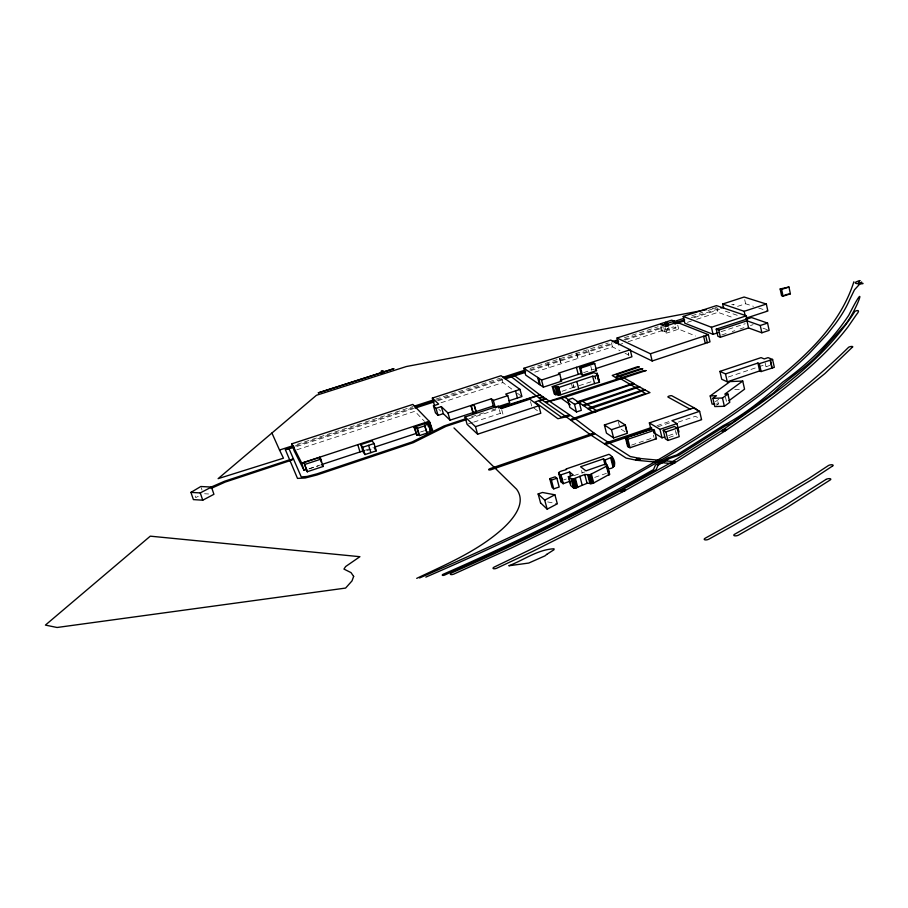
<?xml version="1.0" encoding="UTF-8"?>
<svg xmlns="http://www.w3.org/2000/svg" width="908" height="908" viewBox="0 0 908 908"><rect width="100%" height="100%" fill="white"/><g stroke="black" fill="none" stroke-linecap="round" stroke-linejoin="round"><path stroke-width="0.68" stroke-dasharray="4.54 3.41" d="M716.594 405.252L718.387 403.935L717.433 399.826M715.413 401.711L718.727 399.293M198.25 496.301L195.742 497.618L194.914 495.223M562.052 391.269L574.083 387.092L573.288 384.663M733.108 305.02L734.163 304.396L731.735 304.543M594.706 477.392L606.374 473.363M563.63 479.935L566.251 479.038M668.56 435.602L676.381 432.934M574.117 475.588L584.707 471.978M657.744 426.862L670.978 422.39M678.276 422.118L695.426 416.295L701.6 419.7M631.571 445.102L653.976 437.486L653.385 435.08M669.037 437.508L676.494 434.977L675.325 430.12M656.983 425.659L670.388 421.13M628.302 352.837L628.79 355.198L628.211 352.871M728.341 377.013L757.488 367.229M758.816 366.775L762.788 365.447L765.977 366.764L769.768 365.493M468.834 418.815L497.028 409.485M675.904 327.958L673.282 326.914L666.778 329.059L669.389 330.103L675.904 327.958L675.268 325.234M721.088 331.681L745.23 323.736M309.378 468.619L320.036 465.1M365.379 450.175L373.449 447.519M420.495 432.026L424.524 430.698M308.902 468.948L318.118 465.918M366.843 450.64L373.063 448.586M471.649 416.783L486.45 411.891M491.841 410.11L495.87 408.782M721.781 334.984L727.002 333.259M732.223 331.545L734.833 330.682M740.054 328.957L743.97 327.663M750.496 325.518L753.107 324.655M573.073 384.867L574.072 387.307L591.414 381.678L590.711 379.204M468.426 423.877L472.41 422.56M473.738 422.118L500.342 413.356L502.385 415.058M618.745 344.79L622.74 343.485M628.064 341.749L661.33 330.864L666.665 333.1L678.696 329.15L695.653 336.028M661.217 326.505L662.182 330.557L665.485 329.479L668.05 330.535L667.403 327.822M662.182 330.557L664.747 331.624L668.05 330.535M583.617 372.632L594.354 369.102M297.041 444.353L412.913 406.614M435.817 399.157L480.275 384.674M481.626 384.232L500.49 378.091M530.124 368.432L608.269 342.986M624.443 337.719L658.118 326.755M691.805 315.78L702.588 312.273M707.968 310.513L716.06 307.88L710.499 308.936M296.803 449.823L414.877 411.29L424.501 421.403M441.05 402.743L502.919 382.563L511.862 389.146M534.789 372.155L578.158 358.365L576.762 352.928M576.739 354.086L577.794 358.172L612.435 346.856L620.028 350.692M687.447 322.317L691.431 321.023M696.742 319.287L717.978 312.352L733.596 317.834M737.568 306.382L745.616 303.76L753.47 306.314M295.055 446.032L413.787 407.567M436.725 400.144L501.488 379.158M529.784 369.987L613.263 342.94M624.023 339.444L663.067 326.801M691.351 317.641L718.273 308.913M296.746 446.464L413.707 408.555M437.906 400.712L502.43 379.794M530.726 370.623L613.025 343.95M625.169 340.012L662.954 327.765M693.984 317.709L719.613 309.401M734.754 389.532L741.757 389.26M715.879 404.015L718.387 403.935M204.595 493.748L208.59 493.986M547.649 501.92L557.33 503.804M758.702 308.016L766.556 310.581M725.435 311.206L739.384 316.075M762.981 328.174L767.918 329.922M549.034 367.513L547.592 362.065M625.079 353.257L628.881 355.176M589.485 354.336L588.1 348.899M621.231 429.28L627.087 433.082M517.447 393.266L521.918 396.558M534.074 408.203L537.445 410.734M438.859 409.338L440.675 411.108M201.224 487.698L202.041 490.093M501.727 409.758L503.418 415.909M499.332 409.69L500.342 413.356M501.795 378.454L502.919 382.563M530.51 401.62L531.838 406.523M559.793 358.444L561.212 363.892M559.442 358.24L560.86 363.688M581.551 470.446L582.198 472.932M573.459 384.674L574.072 387.307M571.552 384.197L572.494 387.818M595.239 376.479L595.852 378.897M595.035 376.559L595.648 378.976M594.661 376.321L595.285 378.738M590.824 366.31L591.732 369.84M618.348 421.743L620.062 428.519M611.413 342.793L612.435 346.856M665.36 327.64L666.665 333.1M663.771 327.538L664.747 331.624M660.366 326.801L661.33 330.864M668.742 327.391L669.389 330.103M677.731 325.064L678.696 329.15M725.424 396.887L726.684 402.369M716.753 306.961L717.978 312.352M744.719 299.719L745.616 303.76M765.115 362.837L765.977 366.764"/><path stroke-width="1.36" d="M853.872 281.786C838.152 331.102 795.737 365.027 756.319 395.57C652.92 471.207 536.583 526.935 419.564 577.965M607.361 468.721C618.212 469.481 615.454 457.689 608.984 454.306L565.99 469.016L566.569 469.481C564.674 470.492 554.345 471.706 560.781 474.975L563.108 483.692L561.03 474.827L569.543 471.933L573.345 475.1L568.351 476.723L570.678 485.508L573.606 488.016L575.479 488.061L587.056 483.317L593.049 483.317L609.654 474.203L607.259 465.191L605.647 463.988L585.932 470.866L580.575 466.735L603.491 458.858L605.125 460.027L606.396 464.998M568.351 476.723L572.38 479.31L584.741 474.498L589.962 474.714L606.487 466.258L607.259 465.191M540.566 502.884L538.138 493.952L542.462 492.476L554.901 494.803L557.33 503.804L547.183 509.161L540.566 502.862M538.138 493.986L544.721 500.126L547.183 509.161M605.125 460.027L612.412 456.894M861.613 282.013L854.462 289.822L849.672 299.663A769.836 170.102 -18.5 0 1 835.156 324.099L827.154 334.269L808.96 353.757A860.239 184.63 -18.9 0 1 777.1 381.893C739.623 411.891 699.205 437.962 657.732 462.059L637.791 473.443C569.1 511.851 498.049 545.867 425.841 577.113M190.918 492.386L200.816 486.506L211.462 487.063L213.925 494.293L202.745 500.195L193.404 499.604L190.918 492.386L200.259 492.919L211.462 487.063M728.92 400.723L744.56 389.157L742.733 381.054L730.111 381.576L710.204 395.945L712.11 404.128L714.619 404.049M710.204 395.945L716.48 395.718L712.894 398.328L714.812 406.568L724.368 406.285L729.782 402.278L727.898 394.038L724.788 394.14L742.733 381.054M712.894 398.328L722.462 398.01L727.898 394.038M722.325 430.222C770.824 396.433 822.784 362.144 855.007 311.217C858.968 309.617 859.865 310.672 856.278 314.86L848.197 326.608C824.055 358.183 792.139 382.665 760.734 406.534L726.162 430.267L674.871 462.762M561.666 480.684L560.803 481.592L563.108 483.692M560.032 394.378C557.024 399.1 553.63 386.433 558.114 387.08L560.645 394.787L594.592 383.596L592.618 376.23C596.624 377.331 599.166 372.916 595.807 373.426L593.741 372.7L552.291 386.581L554.209 393.845L555.446 394.662C560.622 396.092 557.399 383.562 553.528 387.375L552.291 386.581M722.393 430.176L671.194 462.512M624.738 490.763L674.723 462.853M621.356 490.275L671.352 462.422M211.065 488.459L225.184 482.08L291.888 460.061L293.488 459.017L292.819 458.881L289.811 460.208L297.495 478.403L305.236 477.994L316.892 474.998L413.356 442.661L446.01 426.363L466.156 419.7M544.721 500.126L554.901 494.803M621.469 490.218C565.911 519.739 509.524 547.751 451.798 572.812A2.656 0.953 -16.8 0 0 450.561 574.446A2.656 0.953 -16.8 0 0 453.966 574.038L511.181 548.114L553.142 527.775L624.625 490.819M555.923 388.113L557.728 387.183L559.646 394.492L558.987 394.435M211.416 486.949L224.548 481.24L289.629 459.766L285.362 449.664L293.704 446.475M416.715 578.362C446.361 564.299 477.449 551.167 502.249 529.08C512.487 519.751 527.037 503.361 516.618 489.23L453.977 427.94M674.303 321.171L671.682 320.161L665.178 322.295L667.777 323.316L674.303 321.171L674.95 323.884M628.381 446.974L630.016 447.735L656.45 438.746L654.373 430.279L651.899 429.053L625.487 437.996L627.61 446.452L628.381 446.974L626.259 438.519L625.487 437.996M626.259 438.519L627.882 439.256L630.016 447.735M653.771 432.696L662.034 437.826L664.645 436.941M549.737 478.664L551.394 480.116L556.854 478.255L559.203 487.006L553.744 488.867L552.087 487.392L549.737 478.664L555.185 476.814L556.854 478.255M569.429 481.467L563.414 483.589M604.388 424.978L611.504 429.7L625.328 425.023L627.394 433.275L613.604 437.951L606.465 433.116L604.388 424.978L618.008 420.381L625.328 425.023M677.935 427.736L701.6 419.7L699.625 411.313L671.965 420.676L676.959 423.582L678.991 432.049M651.138 429.109L607.463 443.876A2.247 0.681 -14.2 0 1 604.694 444.08L590.495 434.796L565.877 416.545M627.882 439.256L654.373 430.279M699.625 411.313L693.462 407.998L649.368 422.901L659.957 429.348L676.959 423.582M663.226 430.267L674.44 426.476L677.175 428.111L679.229 436.646L667.982 440.471L665.303 438.78L663.226 430.267L665.893 431.924L667.982 440.471M665.893 431.924L677.175 428.111M727.297 381.825L759.644 370.941L761.12 371.565L774.32 367.343L772.595 359.443L768.043 357.639L764.252 358.91L761.063 357.627L719.919 371.395L721.712 379.238L727.297 381.825L725.492 373.914L719.919 371.395M651.626 427.475L606.056 442.877A2.247 0.681 -14.2 0 0 604.694 444.08L626.1 458.075L636.383 460.231M655.292 438.337L656.45 438.746M630.186 349.739L610.732 340.069L523.882 368.285L525.721 375.118L543.393 387.149L561.621 381.167L559.771 374.073L558.409 373.211L630.186 349.739L631.923 356.787L595.693 368.671M540.328 385.06L538.535 377.978L523.882 368.285M725.492 373.914L757.896 363.052L759.372 363.654L772.595 359.443M538.535 377.978L541.509 380.043L543.393 387.149M628.654 349.591L652.171 360.975L709.999 341.851L708.354 334.666L677.084 322.329L665.042 326.267L659.719 324.099L617.065 338.014L618.745 344.79M577.079 401.915L633.035 383.392L649.958 392.608L573.629 419.587A2.088 0.59 -14.6 0 1 571.109 419.78A2.088 0.59 -14.6 0 1 572.471 418.701L645.509 393.482L620.357 378.591L623.104 377.512L634.17 383.653L578.067 402.766M576.478 411.96L581.324 410.348L579.338 402.687L572.607 398.237L567.852 399.815L569.827 407.374L576.478 411.96L574.492 404.298L567.852 399.815M617.065 338.014L650.423 353.768L708.354 334.666M501.057 408.157L539.988 394.946L514.132 375.356L511.034 376.525L536.322 395.933L565.854 416.534M477.608 434.206L540.805 413.265L538.796 405.751L529.852 399.168L501.386 408.532L498.322 406.035L465.01 416.976L467.087 424.308L477.608 434.206L475.486 426.669L465.01 416.976M574.492 404.298L579.338 402.687M430.698 430.744L428.587 423.48L427.407 423.071L428.406 424.093L424.626 425.341L427.157 433.048L419.575 435.545L418.781 434.671L416.897 435.295L414.003 427.18L429.643 422.038L432.56 430.12L430.698 430.744L430.12 430.12M414.003 427.18L414.763 428.031L416.647 427.407L417.442 428.27L419.575 435.545M428.587 423.48L430.449 422.867M417.442 428.27L425.023 425.761M716.242 329.139L718.75 330.092L746.989 320.808L760.257 325.495L767.566 323.089L769.144 330.364L761.857 332.782L748.578 327.947L720.385 337.254L717.865 336.266L716.242 329.139L751.529 317.55L767.566 323.089M508.889 400.848L521.918 396.558L519.989 389.407L501.046 375.719L432.344 398.079L434.319 404.945M472.989 413.004L476.45 412.311L472.989 413.004L470.968 405.819L474.067 404.809L476.45 412.311M747.125 319.321L746.353 315.802L716.446 305.61L683.202 316.438L684.791 323.191L713.052 334.337L718.41 332.566M430.199 424.876L429.144 421.255L412.856 404.412L291.911 443.774L294.124 450.697L304.044 470.367L306.711 469.493M321.364 464.669L364.04 450.618M374.788 447.076L416.466 433.354M496.642 407.159L509.729 402.857L507.765 395.661L505.699 394.095L519.989 389.407M558.114 387.08L558.726 387.478L592.618 376.23M466.269 418.565L443.955 426L412.107 441.946L317.017 473.828L307.086 476.45L301.252 476.927L288.937 448.507L285.362 449.664L294.056 447.326M498.571 407.885L539.919 394.753L574.991 418.509L594.513 433.434L630.243 456.508L640.004 458.483A2.361 0.749 -13.8 0 1 638.653 460.016A2.361 0.749 -13.8 0 1 635.986 459.63A2.361 0.749 -13.8 0 1 639.765 458.449L674.633 461.707M307.245 471.717L323.112 466.485L320.808 459.176L319.775 457.337L303.942 462.524L307.245 471.717L303.942 462.524M424.626 425.341L426.749 432.617L430.517 431.368L428.009 422.878M364.993 454.579L376.275 450.856L374.062 443.535L372.11 440.913L360.873 444.591L363.098 451.866L364.993 454.579L362.757 447.247L360.873 444.591M475.486 426.669L538.796 405.751M666.427 323.747L663.124 324.826L660.57 323.793L663.873 322.715L666.427 323.747L667.074 326.46M723.551 308.073L722.643 304.021L744.174 311.308L766.352 304.044L767.862 311.001L745.718 318.277M541.509 380.043L559.771 374.073M433.445 405.808L435.465 412.811L438.053 415.376L443.32 413.651L450.039 420.166L493.339 405.944L495.337 407.59L493.35 400.394L491.364 398.782L447.984 412.981L441.299 406.602L436.01 408.328L433.445 405.808L438.655 404.105L432.344 398.079M470.968 405.819L474.43 405.127M683.202 316.438L711.429 327.266L746.353 315.802M291.911 443.774L301.728 463.08L429.144 421.255M493.35 400.394L507.765 395.661M560.259 380.293L580.938 373.506M304.906 464.397L320.808 459.176M362.757 447.247L374.062 443.535M582.493 375.22L596.522 370.623L594.717 363.529L593.571 362.871L579.531 367.434L581.358 374.516L582.493 375.22L580.677 368.126L579.531 367.434M722.643 304.021L744.117 297.029L766.352 304.044M271.923 433.025L279.528 450.05L293 445.669M414.264 406.171L433.116 400.031M503.18 377.217L524.733 370.192M612.31 341.669L617.701 339.921M672.942 321.92L683.724 318.413M780.142 288.971L788.95 287.019L790.391 293.806L783.082 296.201L781.595 295.747L780.142 288.971L781.629 289.402L788.95 287.019M580.677 368.126L594.717 363.529M415.138 407.136L434.024 401.018M504.19 378.284L525.743 371.293M614.602 342.509L618.643 341.192M673.838 323.305L684.609 319.82M720.963 308.039L723.653 307.165M415.047 408.123L433.865 402.017M505.12 378.931L525.323 372.382M615.726 343.076L618.427 342.202M675.087 323.827L684.541 320.762M594.592 383.596L599.496 382.245L597.271 373.29M706.333 309.73L406.353 366.526L316.449 395.275L218.113 478.652L283.455 458.188L279.528 450.05M784.955 294.839L790.391 293.806M557.728 387.183L556.15 386.831M636.633 460.265L671.432 463.568M690.545 409.406L668.038 397.091A2.122 0.59 -13.5 0 1 669.219 396.036A2.122 0.59 -13.5 0 1 671.886 395.797L695.778 408.725L698.127 410.722M595.376 369.942L596.522 370.623M568.919 400.008L564.061 396.773L560.679 397.886L570.258 404.775M598.781 381.405L599.496 382.245M431.743 429.28L432.56 430.12M374.312 448.177L376.275 450.856M322.068 464.612L323.112 466.485M200.259 492.919L202.745 500.195M301.728 463.08L304.044 470.367M319.775 457.337L321.307 462.183M357.775 444.682L359.999 451.946M368.637 445.317L370.861 452.638M416.647 427.407L418.781 434.671M414.763 428.031L416.897 435.295M429.643 422.038L431.391 428.065M427.407 423.071L428.462 426.692M436.01 408.328L438.053 415.376M447.984 412.981L450.039 420.166M441.299 406.602L443.32 413.651M474.067 404.809L476.076 411.982M471.331 406.148L473.352 413.333M491.364 398.782L493.339 405.944M515.517 390.871L517.458 398.022M551.394 480.116L553.744 488.867M537.661 377.41L539.42 384.481M559.192 473.567L560.849 479.764M558.556 472.648L560.962 481.819M573.947 479.049L576.296 487.891M573.141 479.22L575.479 488.061M572.38 479.31L574.73 488.152M571.734 479.288L574.072 488.129M569.543 471.933L570.53 475.667M571.268 479.174L573.606 488.016M568.658 476.621L570.723 484.202M558.726 387.478L560.645 394.787M579.837 476.189L582.153 485.02M555.821 386.626L557.739 393.913M553.528 387.375L555.446 394.662M575.422 478.482L577.749 487.324M574.73 478.788L577.068 487.63M589.962 474.714L592.266 483.578M589.144 474.895L591.449 483.76M588.373 474.986L590.677 483.839M587.714 474.975L590.03 483.828M584.741 474.498L587.056 483.317M591.414 474.158L593.73 483.011M590.733 474.464L593.049 483.317M603.491 458.858L605.08 465.055M576.432 367.32L578.248 374.391M576.83 381.53L578.725 388.828M611.958 457.507L614.183 466.201M611.425 457.825L613.638 466.519M610.732 458.12L612.957 466.814M607.293 465.668L609.552 474.464M606.987 465.963L609.245 474.771M606.487 466.258L608.757 475.066M597.055 373.233L599.303 381.95M611.504 429.7L613.604 437.951M596.976 373.71L599.223 382.325M596.931 374.13L598.542 380.509M612.298 457.189L614.523 465.872M625.022 424.842L626.747 431.709M626.599 438.394L628.733 446.861M653.567 429.768L654.452 433.4M649.368 422.901L651.115 430.029M659.957 429.348L662.034 437.826M650.423 353.768L652.171 360.975M665.246 322.272L666.211 326.324M667.777 323.316L668.413 326.029M703.621 336.232L705.278 343.417M711.429 327.266L713.052 334.337M722.462 398.01L724.368 406.285M705.698 335.551L707.355 342.725M718.75 330.092L720.385 337.254M759.372 363.654L761.12 371.565M757.896 363.052L759.644 370.941M746.989 320.808L748.578 327.947M744.174 311.308L745.207 315.961M770.438 360.17L772.163 368.069M770.143 360.045L771.868 367.944M760.257 325.495L761.857 332.782M781.629 289.402L783.082 296.201M859.819 280.595L858.31 282.728C874.063 284.034 844.485 285.044 859.819 280.595M393.731 368.716L318.345 392.835L393.731 368.716M384.334 371.724C379.85 375.356 380.134 367.978 384.334 371.724M353.655 576.398L352.009 580.904L345.585 588.078L57.079 627.485L45.4 625.101L150.285 536.163L359.909 556.695L345.642 566.535L343.95 569.089L351.021 572.607L353.655 576.398M658.096 465.168L656.121 469.652L620.107 489.991L579.554 511.147L529.239 536.242L444.659 575.059A1.771 0.636 -16.9 0 1 442.412 575.309A1.771 0.636 -16.9 0 1 443.286 574.219C514.995 542.791 585.512 508.446 653.499 469.584L655.394 465.18L667.584 458.063L676.766 454.919L723.279 425.591C745.162 414.241 764.309 398.192 782.787 382.03C808.177 363.813 831.41 341.453 848.742 315.303C870.443 272.559 855.62 314.009 843.668 326.403L820.389 352.247C806.52 367.774 788.099 377.989 773.786 392.801L731.882 422.935L725.594 425.75L678.923 455.237L669.582 458.461L658.096 465.168M645.179 389.997L590.665 408.645A2.066 0.568 -14.4 0 1 588.134 408.872A2.066 0.568 -14.4 0 1 589.394 407.828L642.489 390.043L645.179 389.997M639.629 386.797L584.945 405.467L583.208 405.49L578.18 401.904L581.994 400.871L596.715 410.836A2.077 0.579 -14.4 0 1 595.41 411.903A2.077 0.579 -14.4 0 1 592.867 412.119L583.118 405.286L636.962 386.853L639.629 386.797M645.94 370.6L563.13 397.863L545.538 402.358L643.386 370.668L645.94 370.6M642.637 368.796L617.02 377.399L615.363 377.433L612.219 375.447L636.86 366.934L639.345 366.877L616.373 374.641C631.094 379.623 612.435 381.008 616.577 376.479L640.129 368.841L642.637 368.796M542.893 396.944L539.148 397.761L542.893 396.944M545.629 398.85L539.193 401.291L561.371 417.181L567.057 415.501A2.066 0.579 -14.7 0 1 569.645 415.228A2.066 0.579 -14.7 0 1 568.476 416.273L557.909 418.713L535.016 402.108L543.245 398.862L545.629 398.85M852.578 346.981L824.907 373.574L788.916 402.471L770.438 416.341L744.117 434.285L710.294 455.85L683.735 471.967L608.474 513.247L532.553 551.462L496.88 568.147A2.679 0.976 -16.1 0 1 493.35 568.635A2.679 0.976 -16.1 0 1 494.338 567.023C619.154 506.641 748.487 445.658 848.549 347.344A2.168 0.579 -11.5 0 1 851.261 346.47A2.168 0.579 -11.5 0 1 852.578 346.981M546.741 554.379L544.959 555.866L528.762 563.051L508.798 565.775C523.587 560.191 537.752 549.442 554.016 548.795L554.028 549.715L546.741 554.379M832.602 465.974L813.046 478.891L757.351 512.18L708.887 539.148A2.837 1.067 -12.7 0 1 704.96 539.84A2.837 1.067 -12.7 0 1 705.119 538.262L753.368 511.499L808.915 478.391L828.3 465.622A2.69 0.919 -11 0 1 832 464.771A2.69 0.919 -11 0 1 832.602 465.974M825.951 479.469L782.9 506.834L734.64 534.233A2.86 1.078 -12.2 0 0 734.595 535.799A2.86 1.078 -12.2 0 0 738.567 535.084L786.964 507.527L830.241 479.935A2.758 0.965 -10.9 0 0 829.753 478.641A2.758 0.965 -10.9 0 0 825.951 479.469M591.789 433.649L490.207 468.596A2.213 0.658 -15.7 0 0 488.72 469.822A2.213 0.658 -15.7 0 0 491.353 469.629L593.208 434.569A2.179 0.647 -14.4 0 0 594.502 433.422A2.179 0.647 -14.4 0 0 591.789 433.649M661.512 462.535A2.406 0.772 -13.5 0 0 664.94 461.06A2.406 0.772 -13.5 0 0 661.319 461.196A2.406 0.772 -13.5 0 0 661.512 462.535M671.943 463.591A2.429 0.783 -13.3 0 0 675.404 462.104A2.429 0.783 -13.3 0 0 671.75 462.229A2.429 0.783 -13.3 0 0 671.943 463.591M722.643 431.107A2.361 0.726 -12.7 0 0 726.479 429.972A2.361 0.726 -12.7 0 0 723.608 429.654A2.361 0.726 -12.7 0 0 722.643 431.107M621.685 491.534A2.486 0.829 -14 0 0 625.464 490.059A2.486 0.829 -14 0 0 621.991 489.979A2.486 0.829 -14 0 0 621.685 491.534"/></g></svg>
